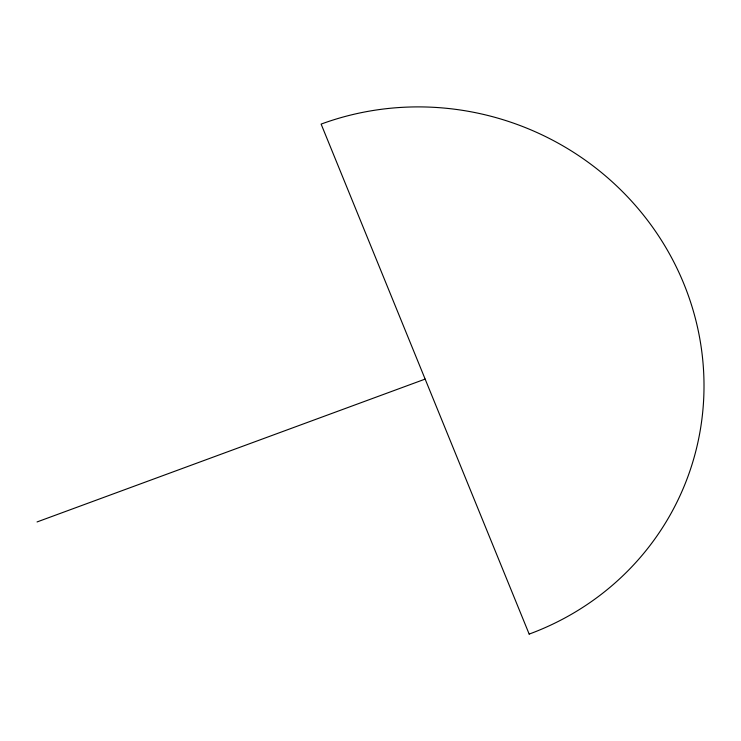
<?xml version="1.0" encoding="UTF-8"?>
<svg xmlns="http://www.w3.org/2000/svg" width="741" height="741" viewBox="0 0 741 741"><rect width="100%" height="100%" fill="white"/><g stroke="black" fill="none" stroke-linecap="round" stroke-linejoin="round"><path stroke-width="1.11" d="M37.05 521.951L425.149 379.096M529.167 634.092L321.122 124.099A280.283 270.734 22.9 0 1 683.878 283.859A280.283 270.734 22.9 0 1 529.167 634.092"/></g></svg>
